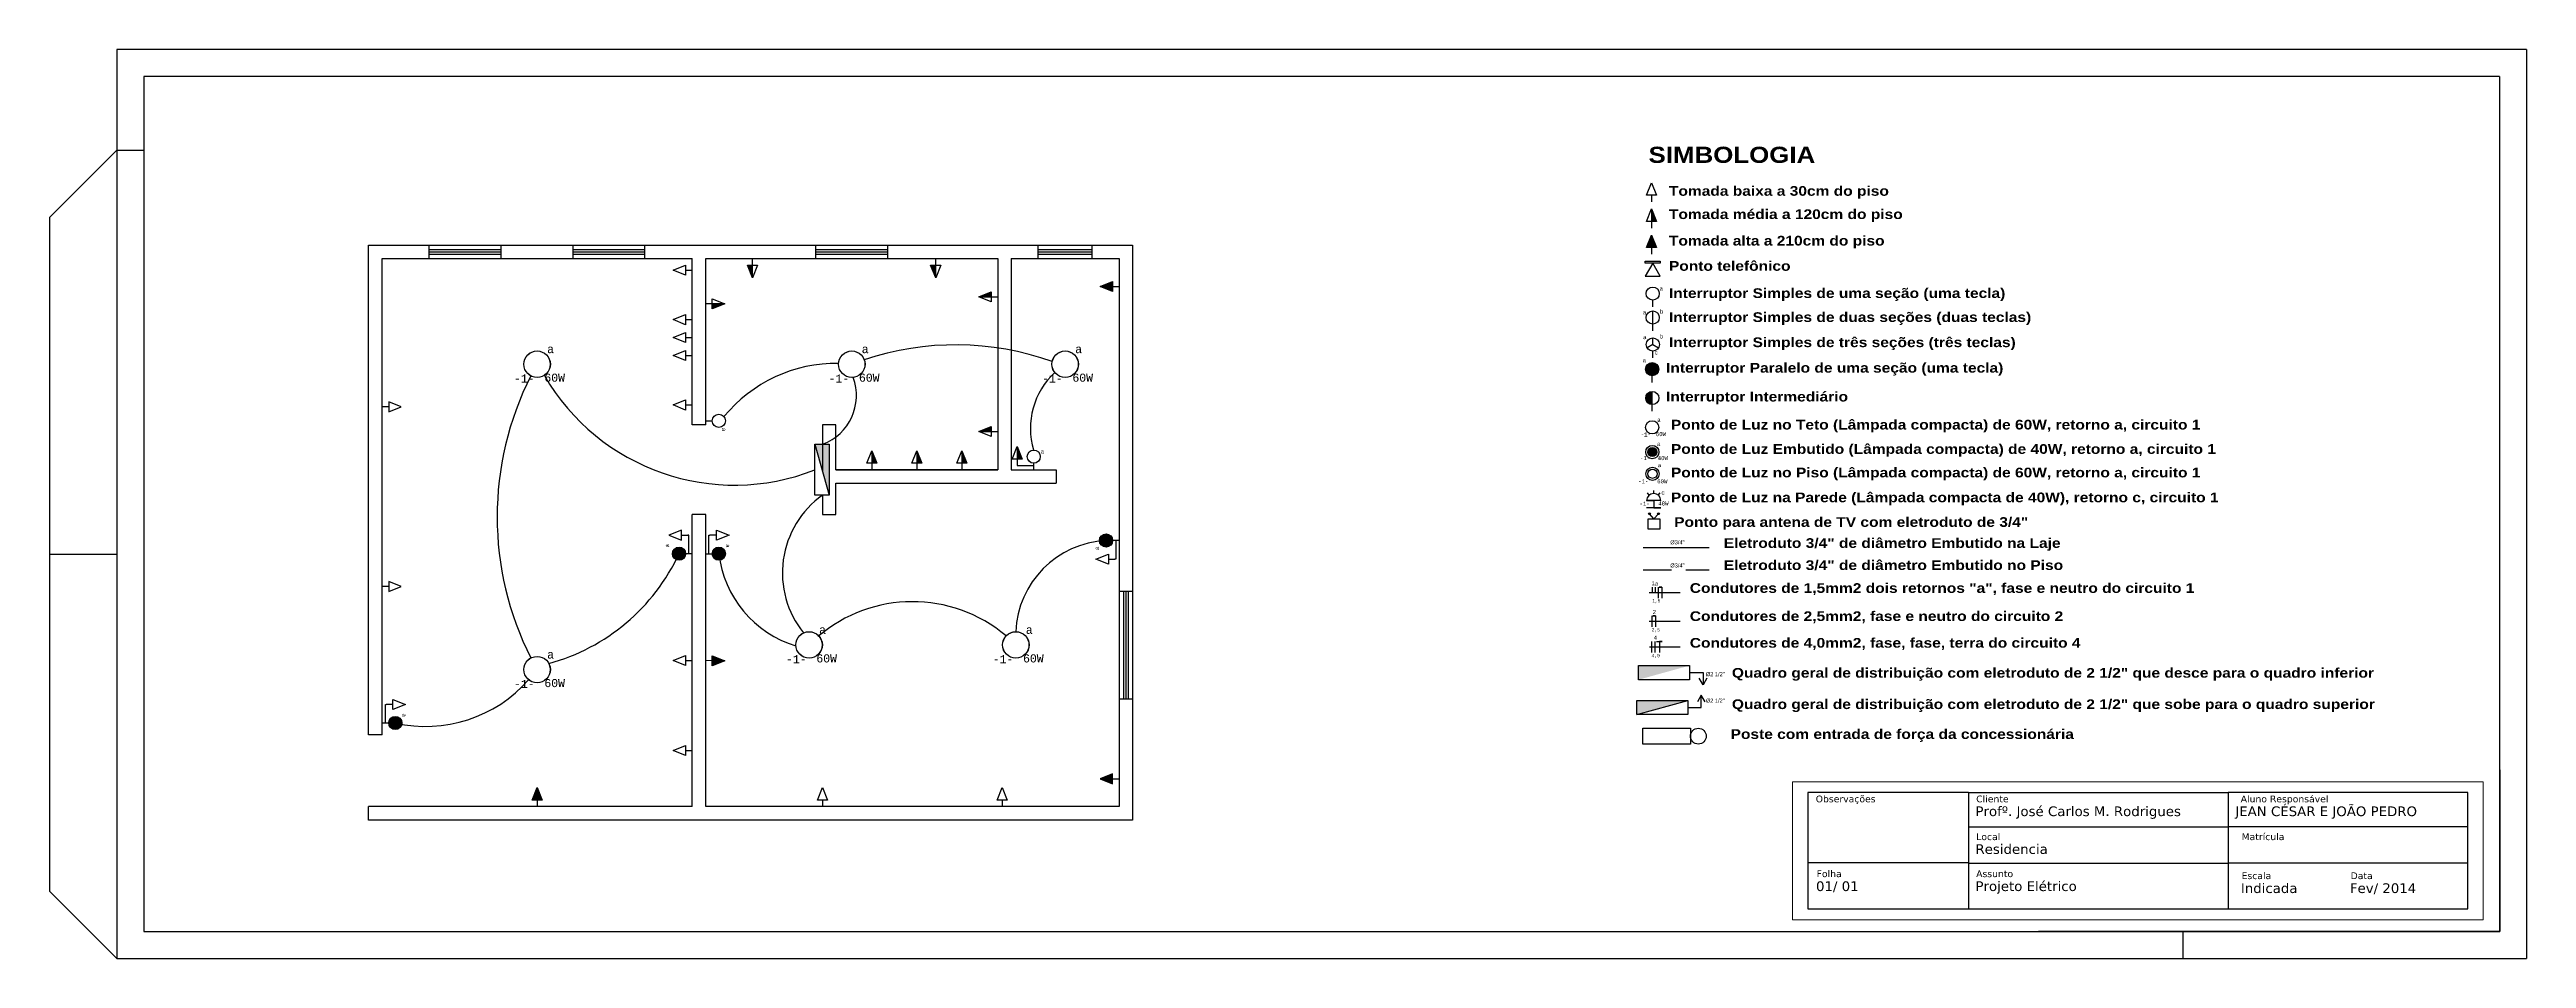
# Model space of a CAD drawing. Header units: millimetres. Extents: x 1705.8 to 1733.4, y -406.5 to -396.4.
import ezdxf

# ---------------------------------------------------------------- set-up
doc = ezdxf.new("R2010")
doc.units = ezdxf.units.MM
doc.header["$LTSCALE"] = 0.5
doc.header["$MEASUREMENT"] = 0
doc.linetypes.add('ACAD_ISO02W100', pattern=[15, 12, -3])
doc.linetypes.add('TRACEJADA2', pattern=[9.525, 6.35, -3.175])
for name, color, linetype in [('ALVENARIA', 2, 'Continuous'), ('Construção', 2, 'Continuous'), ('Dispositivos Bombeiro', 3, 'Continuous'), ('Elétrica 1', 4, 'Continuous'), ('FOLHA', 60, 'Continuous'), ('Legenda Elétrica', 3, 'Continuous'), ('SELO', 7, 'Continuous'), ('Texto Maior', 3, 'Continuous')]:
    doc.layers.add(name, color=color, linetype=linetype)
doc.layers.add('Limitação', color=1, linetype='ACAD_ISO02W100', lineweight=5)
doc.styles.add('estilo1', font='verdana.TTF', dxfattribs={"height": 0.15})
doc.styles.get("Standard").update_dxf_attribs({"font": ''})
doc.styles.add('TEXTO', font='LUCON.TTF', dxfattribs={"height": 0.05})
doc.styles.get('Standard').set_extended_font_data('Arial Black')

msp = doc.modelspace()

# ---------------------------------------------------------------- hatches: boundary and pattern name
at = {"layer": 'Legenda Elétrica'}
for points in [[(1723.671, -398.318), (1723.727, -398.318), (1723.671, -398.179)], [(1723.671, -398.47), (1723.616, -398.609), (1723.671, -398.609)], [(1723.671, -398.609), (1723.727, -398.609), (1723.671, -398.47)], [(1713.668, -398.806), (1713.612, -398.806), (1713.668, -398.945)], [(1715.707, -398.806), (1715.651, -398.806), (1715.707, -398.945)], [(1717.675, -399.042), (1717.675, -398.987), (1717.536, -399.042)], [(1713.222, -399.235), (1713.222, -399.291), (1713.361, -399.235)], [(1716.325, -399.157), (1716.325, -399.101), (1716.186, -399.157)], [(1717.536, -399.042), (1717.675, -399.098), (1717.675, -399.042)], [(1723.605, -399.962, 1), (1723.752, -399.962, 1)], [(1723.68, -400.211, 0.414214), (1723.606, -400.284, 0.414214), (1723.68, -400.357)], [(1716.325, -400.657), (1716.325, -400.601), (1716.186, -400.657)], [(1714.521, -401.366), (1714.521, -400.799), (1714.364, -400.799)], [(1714.998, -401.009), (1715.054, -401.009), (1714.998, -400.87)], [(1715.498, -401.009), (1715.554, -401.009), (1715.498, -400.87)], [(1715.998, -401.009), (1716.054, -401.009), (1715.998, -400.87)], [(1716.615, -400.963), (1716.671, -400.963), (1716.615, -400.824)], [(1723.731, -400.885, 1), (1723.629, -400.885, 1)], [(1723.658, -401.572, 1), (1723.638, -401.572, 1)], [(1723.759, -401.572, 1), (1723.739, -401.572, 1)], [(1712.925, -402.017, 1), (1712.778, -402.017, 1)], [(1713.368, -402.017, 1), (1713.222, -402.017, 1)], [(1717.528, -401.87, 1), (1717.675, -401.87, 1)], [(1713.361, -403.209), (1713.222, -403.152), (1713.222, -403.208)], [(1713.222, -403.208), (1713.221, -403.264), (1713.361, -403.209)], [(1724.095, -403.262), (1723.528, -403.262), (1723.528, -403.419)], [(1724.074, -403.65), (1723.508, -403.65), (1723.508, -403.807)], [(1709.768, -403.901, 1), (1709.622, -403.901, 1)], [(1717.536, -404.522), (1717.675, -404.466), (1717.675, -404.522)], [(1717.675, -404.522), (1717.675, -404.578), (1717.536, -404.522)], [(1711.273, -404.62), (1711.217, -404.759), (1711.273, -404.759)], [(1711.273, -404.759), (1711.329, -404.759), (1711.273, -404.62)]]:
    msp.add_hatch(color=256, dxfattribs=at).paths.add_polyline_path(points)

# ---------------------------------------------------------------- linework, layer by layer
at = {"color": 10, "linetype": 'Continuous'}
for p, q in [((1733.405, -396.404), (1706.598, -396.404)), ((1706.598, -396.404), (1706.598, -406.523)), ((1733.405, -396.404), (1733.405, -406.523)), ((1706.598, -397.523), (1705.848, -398.273)), ((1706.598, -397.523), (1706.898, -397.523)), ((1705.848, -398.273), (1705.848, -405.773)), ((1705.848, -402.023), (1706.598, -402.023)), ((1706.598, -406.523), (1705.848, -405.773)), ((1729.583, -406.223), (1729.583, -406.523)), ((1706.598, -406.523), (1733.405, -406.523))]:
    msp.add_line(p, q, dxfattribs=at)
at = {"color": 6}
msp.add_line((1728.069, -406.223), (1733.109, -406.223), dxfattribs=at)
at = {"layer": 'ALVENARIA', "color": 6, "linetype": 'Continuous'}
for p, q in [((1733.105, -396.704), (1706.898, -396.704)), ((1706.898, -396.704), (1706.898, -406.223)), ((1733.105, -396.704), (1733.105, -406.223)), ((1706.898, -406.223), (1733.105, -406.223))]:
    msp.add_line(p, q, dxfattribs=at)
at = {"layer": 'ALVENARIA', "ltscale": 0.05}
for p, q in [((1709.398, -398.582), (1717.898, -398.582)), ((1709.398, -404.032), (1709.398, -398.582)), ((1709.548, -398.732), (1712.998, -398.732)), ((1709.548, -404.032), (1709.548, -398.732)), ((1710.073, -398.732), (1710.073, -398.582)), ((1710.073, -398.732), (1710.073, -398.582)), ((1710.073, -398.732), (1710.073, -398.582)), ((1710.073, -398.732), (1710.073, -398.582)), ((1710.073, -398.732), (1710.073, -398.582)), ((1710.073, -398.632), (1710.873, -398.632)), ((1710.073, -398.657), (1710.873, -398.657)), ((1710.073, -398.682), (1710.873, -398.682)), ((1710.873, -398.732), (1710.873, -398.582)), ((1711.273, -398.732), (1711.273, -398.732)), ((1711.673, -398.732), (1711.673, -398.582)), ((1711.673, -398.732), (1711.673, -398.582)), ((1711.673, -398.732), (1711.673, -398.582)), ((1711.673, -398.732), (1711.673, -398.582)), ((1711.673, -398.732), (1711.673, -398.582)), ((1711.673, -398.632), (1712.473, -398.632)), ((1711.673, -398.657), (1712.473, -398.657)), ((1711.673, -398.682), (1712.473, -398.682)), ((1712.473, -398.732), (1712.473, -398.582)), ((1712.998, -400.582), (1712.998, -398.732)), ((1713.148, -398.732), (1716.398, -398.732)), ((1713.148, -400.582), (1713.148, -398.732)), ((1714.373, -398.732), (1714.373, -398.582)), ((1714.373, -398.732), (1714.373, -398.582)), ((1714.373, -398.732), (1714.373, -398.582)), ((1714.373, -398.732), (1714.373, -398.582)), ((1714.373, -398.732), (1714.373, -398.582)), ((1714.373, -398.582), (1715.173, -398.582)), ((1714.373, -398.582), (1715.173, -398.582)), ((1714.373, -398.632), (1715.173, -398.632)), ((1714.373, -398.657), (1715.173, -398.657)), ((1714.373, -398.682), (1715.173, -398.682)), ((1715.173, -398.732), (1715.173, -398.582)), ((1716.398, -398.732), (1716.398, -401.082)), ((1716.548, -398.732), (1716.548, -401.082)), ((1716.548, -398.732), (1717.748, -398.732)), ((1716.848, -398.732), (1716.848, -398.582)), ((1716.848, -398.732), (1716.848, -398.582)), ((1716.848, -398.632), (1717.448, -398.632)), ((1716.848, -398.657), (1717.448, -398.657)), ((1716.848, -398.682), (1717.448, -398.682)), ((1717.448, -398.732), (1717.448, -398.582)), ((1717.748, -398.732), (1717.748, -404.832)), ((1717.898, -398.582), (1717.898, -404.982)), ((1713.148, -400.582), (1712.998, -400.582)), ((1714.598, -401.082), (1716.398, -401.082)), ((1716.548, -401.082), (1717.048, -401.082)), ((1717.048, -401.082), (1717.048, -401.232)), ((1714.598, -401.232), (1717.048, -401.232)), ((1712.998, -404.832), (1712.998, -401.582)), ((1713.148, -401.582), (1712.998, -401.582)), ((1713.148, -404.832), (1713.148, -401.582)), ((1717.748, -402.432), (1717.898, -402.432)), ((1717.748, -402.432), (1717.898, -402.432)), ((1717.798, -402.432), (1717.798, -403.632)), ((1717.823, -402.432), (1717.823, -403.632)), ((1717.848, -402.432), (1717.848, -403.632)), ((1717.748, -403.632), (1717.898, -403.632)), ((1709.548, -404.032), (1709.398, -404.032)), ((1709.398, -404.982), (1709.398, -404.832)), ((1709.548, -404.832), (1709.398, -404.832)), ((1717.898, -404.982), (1709.398, -404.982)), ((1712.998, -404.832), (1709.548, -404.832)), ((1717.748, -404.832), (1713.148, -404.832))]:
    msp.add_line(p, q, dxfattribs=at)
for points in [[(1716.398, -401.082), (1714.598, -401.082), (1714.598, -400.582), (1714.448, -400.582), (1714.448, -401.103)], [(1714.448, -401.366), (1714.448, -401.582), (1714.598, -401.582), (1714.598, -401.232)]]:
    msp.add_lwpolyline(points, dxfattribs=at)
at = {"layer": 'Construção', "linetype": 'ByBlock', "ltscale": 0.1}
for p, q in [((1725.412, -404.674), (1725.412, -405.971)), ((1727.197, -404.674), (1725.412, -404.674)), ((1727.197, -404.674), (1727.197, -405.971)), ((1727.197, -404.674), (1730.088, -404.674)), ((1732.753, -404.674), (1730.088, -404.674)), ((1730.088, -404.674), (1730.088, -405.971)), ((1732.753, -405.971), (1732.753, -404.674)), ((1727.197, -405.057), (1730.088, -405.057)), ((1732.753, -405.057), (1730.088, -405.057)), ((1727.197, -405.458), (1725.412, -405.458)), ((1727.197, -405.461), (1730.088, -405.461)), ((1732.753, -405.461), (1730.088, -405.461)), ((1725.412, -405.971), (1732.753, -405.971)), ((1725.412, -405.971), (1730.401, -405.971))]:
    msp.add_line(p, q, dxfattribs=at)
at = {"layer": 'Elétrica 1'}
for p, q in [((1714.364, -400.799), (1714.521, -401.366)), ((1723.508, -403.807), (1724.074, -403.65))]:
    msp.add_line(p, q, dxfattribs=at)
at = {"layer": 'FOLHA', "color": 6}
msp.add_line((1733.109, -404.423), (1733.109, -406.223), dxfattribs=at)
at = {"layer": 'Legenda Elétrica'}
for p, q in [((1723.671, -398.179), (1723.671, -398.318)), ((1723.671, -398.47), (1723.671, -398.609)), ((1713.668, -398.945), (1713.668, -398.806)), ((1715.707, -398.945), (1715.707, -398.806)), ((1713.361, -399.235), (1713.222, -399.235)), ((1716.186, -399.157), (1716.325, -399.157)), ((1717.536, -399.042), (1717.675, -399.042)), ((1723.684, -399.461), (1723.684, -399.314)), ((1723.685, -399.688), (1723.622, -399.725)), ((1723.685, -399.688), (1723.685, -399.615)), ((1723.685, -399.688), (1723.749, -399.724)), ((1723.68, -400.357), (1723.68, -400.211)), ((1716.186, -400.657), (1716.325, -400.657)), ((1714.998, -400.87), (1714.998, -401.009)), ((1715.498, -400.87), (1715.498, -401.009)), ((1715.998, -400.87), (1715.998, -401.009)), ((1716.615, -400.824), (1716.615, -400.963)), ((1723.646, -401.365), (1723.625, -401.339)), ((1723.696, -401.347), (1723.696, -401.314)), ((1723.746, -401.365), (1723.767, -401.339)), ((1723.698, -401.628), (1723.648, -401.572)), ((1723.698, -401.628), (1723.749, -401.572)), ((1723.577, -401.949), (1724.313, -401.949)), ((1723.644, -402.449), (1723.988, -402.449)), ((1723.677, -402.388), (1723.677, -402.449)), ((1723.711, -402.388), (1723.711, -402.449)), ((1723.745, -402.388), (1723.745, -402.51)), ((1723.644, -402.769), (1723.988, -402.769)), ((1723.675, -402.708), (1723.675, -402.831)), ((1723.65, -403.055), (1723.988, -403.055)), ((1723.67, -402.993), (1723.67, -403.116)), ((1723.707, -402.993), (1723.707, -403.116)), ((1713.361, -403.209), (1713.222, -403.208)), ((1717.536, -404.522), (1717.675, -404.522)), ((1711.273, -404.62), (1711.273, -404.759))]:
    msp.add_line(p, q, dxfattribs=at)
at = {"layer": 'Legenda Elétrica', "ltscale": 0.05}
for p, q in [((1714.598, -401.082), (1714.598, -401.082)), ((1716.615, -401.036), (1716.798, -401.036)), ((1712.962, -401.81), (1712.951, -401.81)), ((1712.962, -402.017), (1712.962, -401.81)), ((1713.185, -402.017), (1713.185, -401.81)), ((1713.185, -401.81), (1713.195, -401.81)), ((1717.712, -401.87), (1717.712, -402.078)), ((1717.712, -402.078), (1717.701, -402.078)), ((1709.585, -403.901), (1709.585, -403.694)), ((1709.585, -403.694), (1709.595, -403.694))]:
    msp.add_line(p, q, dxfattribs=at)
at = {"layer": 'Legenda Elétrica', "linetype": 'TRACEJADA2', "ltscale": 0.1}
msp.add_line((1723.577, -402.195), (1724.313, -402.195), dxfattribs=at)
at = {"layer": 'Legenda Elétrica'}
for points in [[(1723.616, -398.027), (1723.671, -397.888), (1723.727, -398.027), (1723.616, -398.027)], [(1723.616, -398.318), (1723.671, -398.179), (1723.727, -398.318), (1723.616, -398.318)], [(1723.727, -398.027), (1723.671, -398.027), (1723.671, -398.1)], [(1723.616, -398.609), (1723.671, -398.47), (1723.727, -398.609), (1723.616, -398.609)], [(1723.727, -398.318), (1723.671, -398.318), (1723.671, -398.391)], [(1713.612, -398.806), (1713.668, -398.806), (1713.668, -398.732)], [(1715.651, -398.806), (1715.707, -398.806), (1715.707, -398.732)], [(1723.727, -398.609), (1723.671, -398.609), (1723.671, -398.682)], [(1712.925, -398.917), (1712.786, -398.861), (1712.925, -398.805), (1712.925, -398.917)], [(1712.925, -398.805), (1712.925, -398.861), (1712.998, -398.861)], [(1713.724, -398.806), (1713.668, -398.945), (1713.612, -398.806), (1713.724, -398.806)], [(1715.763, -398.806), (1715.707, -398.945), (1715.651, -398.806), (1715.763, -398.806)], [(1717.675, -399.098), (1717.536, -399.042), (1717.675, -398.987), (1717.675, -399.098)], [(1717.675, -398.987), (1717.675, -399.042), (1717.748, -399.042)], [(1713.222, -399.291), (1713.222, -399.235), (1713.148, -399.235)], [(1713.222, -399.179), (1713.361, -399.235), (1713.222, -399.291), (1713.222, -399.179)], [(1716.325, -399.213), (1716.186, -399.157), (1716.325, -399.101), (1716.325, -399.213)], [(1716.325, -399.101), (1716.325, -399.157), (1716.398, -399.157)], [(1723.684, -399.268), (1723.684, -399.194)], [(1712.925, -399.467), (1712.786, -399.411), (1712.925, -399.355), (1712.925, -399.467)], [(1712.925, -399.667), (1712.786, -399.611), (1712.925, -399.555), (1712.925, -399.667)], [(1712.925, -399.355), (1712.925, -399.411), (1712.998, -399.411)], [(1712.925, -399.555), (1712.925, -399.611), (1712.998, -399.611)], [(1723.684, -399.534), (1723.684, -399.461)], [(1712.925, -399.867), (1712.786, -399.811), (1712.925, -399.755), (1712.925, -399.867)], [(1712.925, -399.755), (1712.925, -399.811), (1712.998, -399.811)], [(1723.685, -399.835), (1723.685, -399.761)], [(1723.678, -400.109), (1723.678, -400.036)], [(1709.622, -400.326), (1709.622, -400.382), (1709.548, -400.382)], [(1709.622, -400.438), (1709.761, -400.382), (1709.622, -400.326), (1709.622, -400.438)], [(1712.925, -400.417), (1712.786, -400.361), (1712.925, -400.305), (1712.925, -400.417)], [(1712.925, -400.305), (1712.925, -400.361), (1712.998, -400.361)], [(1723.68, -400.43), (1723.68, -400.357)], [(1713.148, -400.538), (1713.222, -400.538)], [(1716.325, -400.713), (1716.186, -400.657), (1716.325, -400.601), (1716.325, -400.713)], [(1716.325, -400.601), (1716.325, -400.657), (1716.398, -400.657)], [(1714.942, -401.009), (1714.998, -400.87), (1715.054, -401.009), (1714.942, -401.009)], [(1715.442, -401.009), (1715.498, -400.87), (1715.554, -401.009), (1715.442, -401.009)], [(1715.942, -401.009), (1715.998, -400.87), (1716.054, -401.009), (1715.942, -401.009)], [(1716.559, -400.963), (1716.615, -400.824), (1716.671, -400.963), (1716.559, -400.963)], [(1715.054, -401.009), (1714.998, -401.009), (1714.998, -401.082)], [(1715.554, -401.009), (1715.498, -401.009), (1715.498, -401.082)], [(1716.054, -401.009), (1715.998, -401.009), (1715.998, -401.082)], [(1716.671, -400.963), (1716.615, -400.963), (1716.615, -401.036)], [(1716.798, -401.082), (1716.798, -401.009)], [(1723.775, -401.426), (1723.617, -401.426), (1723.696, -401.426), (1723.696, -401.505), (1723.775, -401.505), (1723.617, -401.505)], [(1712.878, -401.754), (1712.739, -401.81), (1712.878, -401.865), (1712.878, -401.754)], [(1713.269, -401.754), (1713.408, -401.81), (1713.269, -401.865), (1713.269, -401.754)], [(1712.878, -401.865), (1712.878, -401.81), (1712.951, -401.81)], [(1712.998, -402.017), (1712.925, -402.017)], [(1713.148, -402.017), (1713.222, -402.017)], [(1713.269, -401.865), (1713.269, -401.81), (1713.195, -401.81)], [(1717.628, -402.134), (1717.489, -402.078), (1717.628, -402.022), (1717.628, -402.134)], [(1717.628, -402.022), (1717.628, -402.078), (1717.701, -402.078)], [(1717.748, -401.87), (1717.675, -401.87)], [(1709.622, -402.326), (1709.622, -402.382), (1709.548, -402.382)], [(1709.622, -402.438), (1709.761, -402.382), (1709.622, -402.326), (1709.622, -402.438)], [(1723.786, -402.388), (1723.755, -402.388), (1723.786, -402.388), (1723.786, -402.51)], [(1723.716, -402.708), (1723.684, -402.708), (1723.716, -402.708), (1723.716, -402.831)], [(1712.925, -403.263), (1712.786, -403.207), (1712.925, -403.151), (1712.925, -403.263)], [(1712.925, -403.151), (1712.925, -403.207), (1712.998, -403.207)], [(1713.222, -403.152), (1713.361, -403.209), (1713.221, -403.264), (1713.222, -403.152)], [(1723.728, -402.993), (1723.79, -402.993), (1723.759, -402.993), (1723.759, -403.116)], [(1713.221, -403.264), (1713.222, -403.208), (1713.148, -403.207)], [(1724.095, -403.34), (1724.245, -403.34), (1724.245, -403.476)], [(1724.287, -403.403), (1724.245, -403.476), (1724.203, -403.403)], [(1709.669, -403.75), (1709.669, -403.694), (1709.595, -403.694)], [(1709.669, -403.638), (1709.808, -403.694), (1709.669, -403.75), (1709.669, -403.638)], [(1724.074, -403.728), (1724.224, -403.728), (1724.224, -403.593)], [(1724.267, -403.666), (1724.224, -403.593), (1724.182, -403.666)], [(1709.548, -403.901), (1709.622, -403.901)], [(1712.925, -404.263), (1712.786, -404.207), (1712.925, -404.151), (1712.925, -404.263)], [(1712.925, -404.151), (1712.925, -404.207), (1712.998, -404.207)], [(1717.675, -404.466), (1717.536, -404.522), (1717.675, -404.578), (1717.675, -404.466)], [(1717.675, -404.578), (1717.675, -404.522), (1717.748, -404.522)], [(1711.217, -404.759), (1711.273, -404.62), (1711.329, -404.759), (1711.217, -404.759)], [(1711.329, -404.759), (1711.273, -404.759), (1711.273, -404.832)], [(1714.392, -404.759), (1714.448, -404.62), (1714.504, -404.759), (1714.392, -404.759)], [(1714.504, -404.759), (1714.448, -404.759), (1714.448, -404.832)], [(1716.392, -404.759), (1716.448, -404.62), (1716.504, -404.759), (1716.392, -404.759)], [(1716.504, -404.759), (1716.448, -404.759), (1716.448, -404.832)]]:
    msp.add_lwpolyline(points, dxfattribs=at)
for points in [[(1723.768, -398.782), (1723.599, -398.782), (1723.599, -398.759), (1723.768, -398.759)], [(1723.684, -398.782), (1723.6, -398.928), (1723.768, -398.928)], [(1714.521, -400.799), (1714.521, -401.366), (1714.364, -401.366), (1714.364, -400.799)], [(1723.632, -401.628), (1723.765, -401.628), (1723.765, -401.745), (1723.632, -401.745)], [(1723.528, -403.262), (1724.095, -403.262), (1724.095, -403.419), (1723.528, -403.419)], [(1723.508, -403.65), (1724.074, -403.65), (1724.074, -403.807), (1723.508, -403.807)], [(1723.576, -403.96), (1724.104, -403.96), (1724.104, -404.136), (1723.576, -404.136)]]:
    msp.add_lwpolyline(points, close=True, dxfattribs=at)
for centre, radius in [((1723.684, -399.121), 0.0733), ((1723.684, -399.388), 0.0733), ((1711.272, -399.907), 0.147), ((1711.273, -399.907), 0.147), ((1711.273, -399.907), 0.147), ((1714.774, -399.907), 0.147), ((1714.774, -399.907), 0.147), ((1714.773, -399.907), 0.147), ((1717.147, -399.907), 0.147), ((1717.148, -399.907), 0.147), ((1717.148, -399.907), 0.147), ((1723.685, -399.688), 0.0733), ((1723.678, -399.962), 0.0733), ((1723.68, -400.284), 0.0733), ((1713.295, -400.538), 0.0733), ((1723.679, -400.61), 0.0737), ((1723.679, -400.61), 0.0737), ((1723.679, -400.61), 0.0737), ((1716.798, -400.936), 0.0733), ((1723.68, -400.885), 0.0737), ((1723.68, -400.885), 0.0507), ((1723.682, -401.127), 0.0737), ((1723.682, -401.127), 0.0507), ((1723.648, -401.572), 0.00997), ((1723.749, -401.572), 0.00997), ((1712.852, -402.017), 0.0733), ((1713.295, -402.017), 0.0733), ((1717.602, -401.87), 0.0733), ((1714.298, -403.032), 0.147), ((1714.299, -403.032), 0.147), ((1714.299, -403.032), 0.147), ((1716.598, -403.032), 0.147), ((1716.599, -403.032), 0.147), ((1716.599, -403.032), 0.147), ((1711.272, -403.307), 0.147), ((1711.273, -403.307), 0.147), ((1711.273, -403.307), 0.147), ((1709.695, -403.901), 0.0733), ((1724.192, -404.048), 0.0879)]:
    msp.add_circle(centre, radius, dxfattribs=at)
at = {"layer": 'Legenda Elétrica', "ltscale": 0.05}
for centre, radius, start, end in [((1715.927, -402.903), 3.211, 70.4116, 108.4411), ((1714.297, -401.607), 3.469, 153.0873, 206.9127), ((1713.469, -398.811), 2.442, 209.9793, 291.508), ((1714.605, -401.52), 1.622, 89.2212, 140.6229), ((1714.245, -400.256), 0.58, 290.5756, 20.4064), ((1717.616, -400.623), 0.855, 133.0094, 196.2224), ((1715.065, -402.231), 1.063, 125.4777, 218.8726), ((1710.807, -401.064), 2.256, 285.3571, 335.0143), ((1714.508, -401.874), 1.222, 186.724, 253.054), ((1717.658, -402.929), 1.061, 93.0594, 177.6078), ((1715.449, -404.167), 1.616, 49.8423, 130.5967), ((1710.033, -402.414), 1.525, 257.1955, 318.6901)]:
    msp.add_arc(centre, radius, start, end, dxfattribs=at)
at = {"layer": 'Legenda Elétrica'}
msp.add_arc((1723.696, -401.426), 0.079, 0, 180, dxfattribs=at)
at = {"layer": 'Limitação', "linetype": 'ByBlock', "ltscale": 0.05}
msp.add_lwpolyline([(1732.924, -404.555), (1725.241, -404.555), (1725.241, -406.092), (1732.924, -406.092)], close=True, dxfattribs=at)
at = {"layer": 'SELO', "color": 6}
for p, q in [((1733.107, -404.423), (1733.109, -406.223)), ((1733.109, -406.223), (1727.976, -406.223))]:
    msp.add_line(p, q, dxfattribs=at)

# ---------------------------------------------------------------- texts
at = {"layer": 'Dispositivos Bombeiro', "ltscale": 0.1, "attachment_point": 1, "style": 'estilo1'}
for s, insert, char_height, width in [('Observações', (1725.498, -404.709), 0.075, 3.036), ('Cliente', (1727.283, -404.709), 0.075, 3.036), ('JEAN CÉSAR E JOÃO PEDRO', (1730.166, -404.83), 0.108, 4.3728), ('Aluno Responsável', (1730.226, -404.709), 0.075, 3.036), ('Profº. José Carlos M. Rodrigues', (1727.275, -404.83), 0.108, 4.3728), ('Residencia', (1727.275, -405.251), 0.108, 4.374), ('Local', (1727.283, -405.13), 0.075, 3.036), ('Matrícula', (1730.236, -405.13), 0.075, 3.036), ('Folha', (1725.508, -405.542), 0.075, 3.036), ('Assunto', (1727.283, -405.542), 0.075, 3.036), ('Escala', (1730.236, -405.564), 0.075, 3.036), ('Data', (1731.449, -405.564), 0.075, 3.036), ('01/ 01', (1725.501, -405.664), 0.108, 4.374), ('Projeto Elétrico', (1727.275, -405.664), 0.108, 4.374), ('Indicada', (1730.228, -405.686), 0.108, 4.374), ('Fev/ 2014', (1731.441, -405.686), 0.108, 4.374)]:
    msp.add_mtext(s, dxfattribs=dict(at, insert=insert, char_height=char_height, width=width))
at = {"layer": 'Legenda Elétrica', "attachment_point": 1, "style": 'TEXTO'}
for s, insert, char_height, width in [('a', (1723.761, -399.041), 0.045, 0.47493), ('b', (1723.765, -399.299), 0.045, 0.47493), ('a', (1723.574, -399.308), 0.045, 0.47493), ('b', (1723.762, -399.576), 0.045, 0.47493), ('a', (1711.385, -399.694), 0.09, 0.94986), ('a', (1711.385, -399.694), 0.09, 0.94986), ('a', (1711.384, -399.694), 0.09, 0.94986), ('a', (1714.884, -399.694), 0.09, 0.94986), ('a', (1714.885, -399.694), 0.09, 0.94986), ('a', (1714.885, -399.694), 0.09, 0.94986), ('a', (1717.26, -399.694), 0.09, 0.94986), ('a', (1717.26, -399.694), 0.09, 0.94986), ('a', (1717.259, -399.694), 0.09, 0.94986), ('a', (1723.572, -399.84), 0.045, 0.47493), ('a', (1723.577, -399.583), 0.045, 0.47493), ('c', (1723.704, -399.754), 0.045, 0.47493), ('-1-', (1711.015, -400.021), 0.09, 0.94986), ('-1-', (1711.016, -400.021), 0.09, 0.94986), ('-1-', (1711.016, -400.021), 0.09, 0.94986), ('60W', (1711.353, -400.012), 0.09, 0.94986), ('60W', (1711.354, -400.012), 0.09, 0.94986), ('60W', (1711.354, -400.012), 0.09, 0.94986), ('-1-', (1714.516, -400.021), 0.09, 0.94986), ('-1-', (1714.516, -400.021), 0.09, 0.94986), ('-1-', (1714.516, -400.021), 0.09, 0.94986), ('60W', (1714.853, -400.012), 0.09, 0.94986), ('60W', (1714.854, -400.012), 0.09, 0.94986), ('60W', (1714.854, -400.012), 0.09, 0.94986), ('-1-', (1716.89, -400.021), 0.09, 0.94986), ('-1-', (1716.891, -400.021), 0.09, 0.94986), ('-1-', (1716.891, -400.021), 0.09, 0.94986), ('60W', (1717.228, -400.012), 0.09, 0.94986), ('60W', (1717.229, -400.012), 0.09, 0.94986), ('60W', (1717.229, -400.012), 0.09, 0.94986), ('-1-', (1723.551, -400.667), 0.045, 0.47493), ('-1-', (1723.551, -400.667), 0.045, 0.47493), ('-1-', (1723.55, -400.667), 0.045, 0.47493), ('60W', (1723.719, -400.663), 0.045, 0.47493), ('60W', (1723.719, -400.663), 0.045, 0.47493), ('60W', (1723.719, -400.663), 0.045, 0.47493), ('a', (1723.734, -400.504), 0.045, 0.47493), ('a', (1723.735, -400.504), 0.045, 0.47493), ('a', (1723.735, -400.504), 0.045, 0.47493), ('a', (1716.875, -400.856), 0.045, 0.47493), ('-1-', (1723.543, -400.93), 0.045, 0.47493), ('a', (1723.732, -400.773), 0.045, 0.47493), ('40W', (1723.74, -400.93), 0.045, 0.47493), ('-1-', (1723.522, -401.188), 0.045, 0.47493), ('60W', (1723.734, -401.189), 0.045, 0.47493), ('a', (1723.74, -401.008), 0.045, 0.47493), ('-1-', (1723.537, -401.437), 0.045, 0.47493), ('40W', (1723.746, -401.435), 0.045, 0.47493), ('c', (1723.781, -401.314), 0.045, 0.47493), ('{\\fArial|b0|i0|c0|p32;%%c3/4"}', (1723.88, -401.867), 0.04501, 0.47493), ('1', (1723.671, -402.323), 0.045, 0.47493), ('{\\fArial|b0|i0|c0|p32;%%c3/4"}', (1723.88, -402.125), 0.04501, 0.47493), ('1,5', (1723.679, -402.522), 0.036, 0.37994), ('a', (1723.709, -402.328), 0.045, 0.47493), ('a', (1714.41, -402.819), 0.09, 0.94986), ('a', (1714.41, -402.819), 0.09, 0.94986), ('a', (1714.41, -402.819), 0.09, 0.94986), ('a', (1716.71, -402.819), 0.09, 0.94986), ('a', (1716.71, -402.819), 0.09, 0.94986), ('a', (1716.71, -402.819), 0.09, 0.94986), ('2,5', (1723.673, -402.846), 0.036, 0.37994), ('2', (1723.683, -402.643), 0.045, 0.47493), ('a', (1711.385, -403.094), 0.09, 0.94986), ('a', (1711.385, -403.094), 0.09, 0.94986), ('a', (1711.384, -403.094), 0.09, 0.94986), ('-1-', (1714.041, -403.146), 0.09, 0.94986), ('-1-', (1714.042, -403.146), 0.09, 0.94986), ('-1-', (1714.042, -403.146), 0.09, 0.94986), ('60W', (1714.379, -403.137), 0.09, 0.94986), ('60W', (1714.38, -403.137), 0.09, 0.94986), ('60W', (1714.38, -403.137), 0.09, 0.94986), ('-1-', (1716.341, -403.146), 0.09, 0.94986), ('-1-', (1716.342, -403.146), 0.09, 0.94986), ('-1-', (1716.342, -403.146), 0.09, 0.94986), ('60W', (1716.679, -403.137), 0.09, 0.94986), ('60W', (1716.68, -403.137), 0.09, 0.94986), ('60W', (1716.68, -403.137), 0.09, 0.94986), ('4,0', (1723.672, -403.133), 0.036, 0.37994), ('4', (1723.695, -402.928), 0.045, 0.47493), ('-1-', (1711.015, -403.421), 0.09, 0.94986), ('-1-', (1711.016, -403.421), 0.09, 0.94986), ('-1-', (1711.016, -403.421), 0.09, 0.94986), ('60W', (1711.353, -403.412), 0.09, 0.94986), ('60W', (1711.354, -403.412), 0.09, 0.94986), ('60W', (1711.354, -403.412), 0.09, 0.94986), ('{\\fArial|b0|i0|c0|p32;%%c2 1/2"}', (1724.275, -403.335), 0.04501, 0.47493), ('{\\fArial|b0|i0|c0|p32;%%c2 1/2"}', (1724.275, -403.63), 0.04501, 0.47493)]:
    msp.add_mtext(s, dxfattribs=dict(at, insert=insert, char_height=char_height, width=width))
at = {"layer": 'Legenda Elétrica', "char_height": 0.045, "width": 0.47493, "style": 'TEXTO'}
for insert, attachment_point, rotation in [((1713.375, -400.615), 1, 270), ((1712.742, -401.947), 7, 90), ((1713.418, -401.911), 1, 270), ((1717.479, -401.976), 1, 90), ((1709.818, -403.795), 1, 270)]:
    msp.add_mtext('a', dxfattribs=dict(at, insert=insert, attachment_point=attachment_point, rotation=rotation))
at = {"layer": 'Texto Maior', "lineweight": 100, "attachment_point": 1}
for s, insert, char_height, width in [('SIMBOLOGIA', (1723.638, -397.486), 0.18, 18.33066), ('Tomada baixa a 30cm do piso', (1723.865, -397.924), 0.108, 10.99836), ('Tomada média a 120cm do piso', (1723.865, -398.183), 0.108, 10.99836), ('Tomada alta a 210cm do piso', (1723.865, -398.478), 0.108, 10.99836), ('Ponto telefônico', (1723.865, -398.759), 0.108, 10.99836), ('Interruptor Simples de uma seção (uma tecla)', (1723.865, -399.062), 0.108, 10.99836), ('Interruptor Simples de duas seções (duas teclas)', (1723.865, -399.329), 0.108, 10.99836), ('Interruptor Simples de três seções (três teclas)', (1723.865, -399.609), 0.108, 10.99836), ('Interruptor Paralelo de uma seção (uma tecla)', (1723.833, -399.893), 0.108, 10.99836), ('Interruptor Intermediário', (1723.833, -400.214), 0.108, 10.99836), ('Ponto de Luz no Teto (Lâmpada compacta) de 60W, retorno a, circuito 1', (1723.887, -400.526), 0.108, 10.99836), ('Ponto de Luz Embutido (Lâmpada compacta) de 40W, retorno a, circuito 1', (1723.887, -400.797), 0.108, 10.99836), ('Ponto de Luz no Piso (Lâmpada compacta) de 60W, retorno a, circuito 1', (1723.887, -401.059), 0.108, 10.99836), ('Ponto de Luz na Parede (Lâmpada compacta de 40W), retorno c, circuito 1', (1723.887, -401.336), 0.108, 10.99836), ('Ponto para antena de TV com eletroduto de 3/4"', (1723.923, -401.61), 0.108, 10.99836), ('Eletroduto 3/4" de diâmetro Embutido na Laje', (1724.475, -401.844), 0.108, 10.99836), ('Eletroduto 3/4" de diâmetro Embutido no Piso', (1724.475, -402.09), 0.108, 10.99836), ('Condutores de 1,5mm2 dois retornos "a", fase e neutro do circuito 1', (1724.097, -402.345), 0.108, 10.99836), ('Condutores de 2,5mm2, fase e neutro do circuito 2', (1724.097, -402.658), 0.108, 10.99836), ('Condutores de 4,0mm2, fase, fase, terra do circuito 4', (1724.097, -402.955), 0.108, 10.99836), ('Quadro geral de distribuição com eletroduto de 2 1/2" que desce para o quadro inferior', (1724.565, -403.289), 0.108, 10.99836), ('Quadro geral de distribuição com eletroduto de 2 1/2" que sobe para o quadro superior', (1724.565, -403.638), 0.108, 10.99836), ('Poste com entrada de força da concessionária', (1724.551, -403.971), 0.108, 10.99836)]:
    msp.add_mtext(s, dxfattribs=dict(at, insert=insert, char_height=char_height, width=width))

doc.saveas('drawing.dxf')
